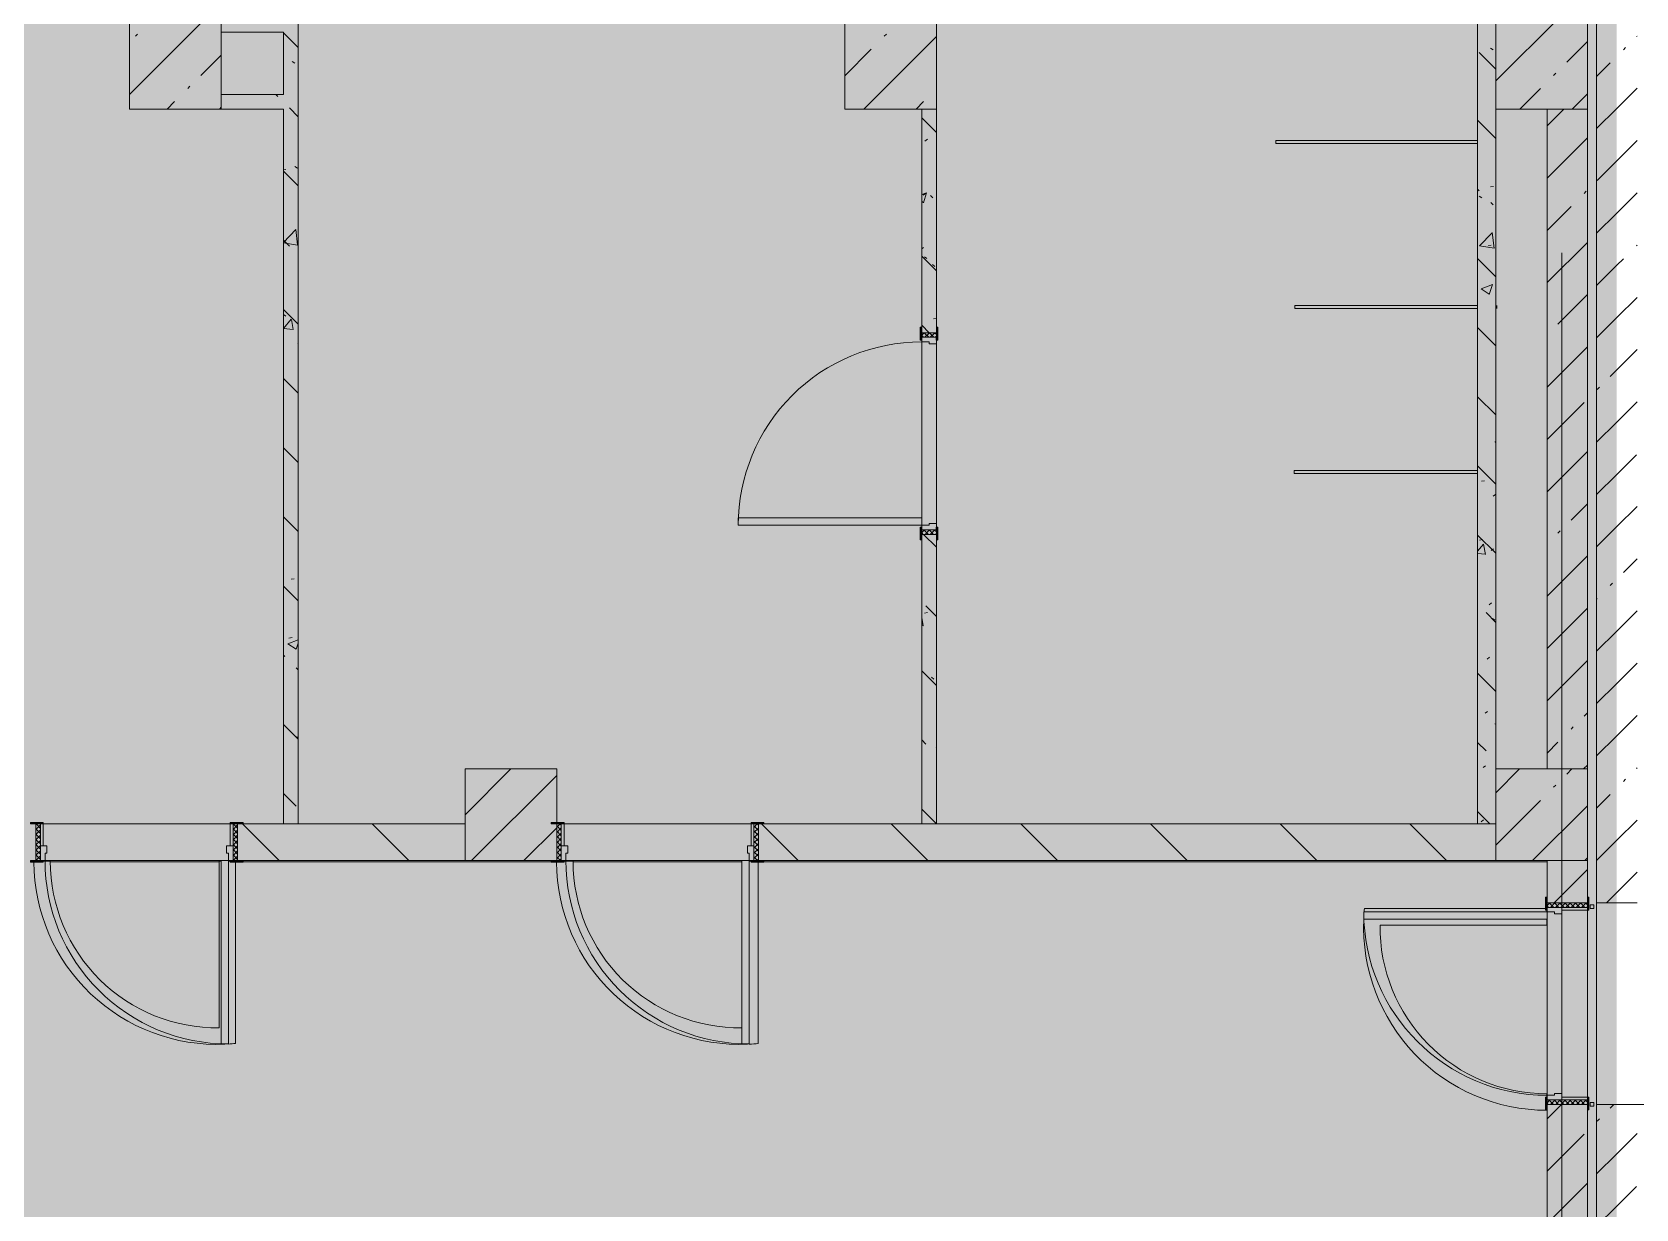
# Model space of a CAD drawing. Header units: millimetres. Extents: x 34897 to 231692, y -8553 to 29000.
# Drawn here: x 180901 to 189646, y 16700 to 23120 of the extents above; entities that cross this region are included whole.
import ezdxf

# ---------------------------------------------------------------- set-up
doc = ezdxf.new("R2010")
doc.units = ezdxf.units.MM
doc.layers.add('A-DETL-GENF-2', color=7, linetype='Continuous', lineweight=9, true_color=0xc0c0c0, transparency=0.4)
for name, color, linetype, lineweight, true_color in [('A-DOOR-1', 7, 'Continuous', 5, 0xaaaaaa), ('A-DOOR-2', 7, 'Continuous', 5, 0xe2e2e2), ('A-DOOR-3', 7, 'Continuous', 5, 0xb7b7b7), ('A-DOOR-FRAM-1', 7, 'Continuous', 5, 0xe2e2e2), ('A-DOOR-FRAM-2', 7, 'Continuous', 5, 0xaaaaaa), ('A-DOOR-FRAM-3', 7, 'Continuous', 5, 0xb7b7b7), ('A-FLOR-2', 7, 'Continuous', 5, 0xb7b7b7), ('A-GENM-1', 7, 'Continuous', 5, 0x737373), ('A-WALL-4', 7, 'Continuous', 9, 0x737373), ('A-WALL-5', 7, 'Continuous', 5, 0x737373), ('I-WALL-5', 7, 'Continuous', 5, 0x737373), ('I-WALL-6', 7, 'Continuous', 5, 0x787878), ('S-COLS-4', 7, 'Continuous', 5, 0x737373)]:
    doc.layers.add(name, color=color, linetype=linetype, lineweight=lineweight, true_color=true_color)
for name, color, linetype, lineweight in [('I-WALL-4', 7, 'Continuous', 5), ('S-COLS-3', 7, 'Continuous', 5), ('Оси', 7, 'Continuous', 9)]:
    doc.layers.add(name, color=color, linetype=linetype, lineweight=lineweight)
pattern_1 = [(45, (104681.5, 0), (-285.1231, 285.1231), []), (45, (104966.64, 0), (-285.1231, 285.1231), [504.031, -100.806, 16.764, -84.042])]
pattern_2 = [(135, (104681.5, 0), (-377.1708, -377.1708), [533.4, -88.9, 17.78, -88.9]), (135, (104681.5, 376.94), (-377.1708, -377.1708), []), (50, (104681.5, 0), (637.6445, -55.7866), [66.675, -733.425]), (355, (104681.5, 0), (-123.3494, 668.699), [53.34, -586.74]), (100.451, (104734.65, -4.65), (514.299, 612.908), [56.665, -623.315]), (46.184, (104681.5, 177.8), (948.7764, -147.15), [100.012, -1100.137]), (96.636, (104760.6, 165.5), (830.909, 865.997), [84.998, -934.973]), (351.184, (104681.5, 177.8), (830.918, 865.988), [80.01, -880.11]), (21, (104770.4, 133.35), (530.6506, -357.9283), [66.675, -733.425]), (326, (104770.4, 133.35), (216.308, 644.6585), [53.34, -586.74]), (71.451, (104814.64, 103.5), (746.9596, 286.7243), [56.665, -623.315]), (37.5, (104681.52, 0), (10.81053, 295.9426), [16.764, -562.864, 16.764, -578.866, -588.962]), (37.5, (104681.52, 0), (10.81053, 295.9426), [-1175.258, 16.764, -572.198]), (7.5, (104681.52, 0), (233.8692, 350.6318), [16.764, -322.834, 16.764, -549.529, -224.472]), (7.5, (104681.52, 0), (233.8692, 350.6318), [-905.891, 16.764, -207.708]), (327.5, (104483.27, 0), (474.5678, -20.0513), [16.764, -205.486, 16.764, -676.656, -920.115]), (327.5, (104483.27, 0), (474.5678, -20.0513), [-915.67, 16.764, -903.351]), (317.5, (104394.37, 0), (518.4522, 88.9934), [16.764, -272.161, 16.764, -443.738, -653.415]), (317.5, (104394.37, 0), (518.4522, 88.9934), [-749.427, 16.764, -636.651])]

# ---------------------------------------------------------------- blocks, each defined once
blk = doc.blocks.new('BSC_Колонна _Прямоугольная - 500х500-23287078-2_10_2_птичка')
at = {"layer": 'S-COLS-3'}
h = blk.add_hatch(dxfattribs=at)
h.set_pattern_fill('FP_102', color=256, style=0, pattern_type=2)
h.set_pattern_definition([(45, (-84450, -22950), (-285.1231, 285.1231), []), (45, (-84164.88, -22950), (-285.1231, 285.1231), [504.031, -100.806, 16.764, -84.042])])
h.paths.add_polyline_path([(-250, -250), (250, -250), (250, 250), (-250, 250), (-250, -160)])
at = {"layer": 'S-COLS-4'}
for p, q in [((250, 250), (-250, 250)), ((-250, 250), (-250, -250)), ((250, -250), (250, 250)), ((-250, -250), (250, -250))]:
    blk.add_line(p, q, dxfattribs=at)
blk = doc.blocks.new('BSC_Колонна _Прямоугольная - 500х500-V88-2_10_2_птичка')
at = {"layer": 'S-COLS-3'}
h = blk.add_hatch(dxfattribs=at)
h.set_pattern_fill('FP_127', color=256, style=0, pattern_type=2)
h.set_pattern_definition([(45, (-77000, -22950), (-285.1231, 285.1231), []), (45, (-76714.88, -22950), (-285.1231, 285.1231), [504.031, -100.806, 16.764, -84.042])])
h.paths.add_polyline_path([(-250, -250), (250, -250), (250, 250), (-250, 250), (-250, -160)])
at = {"layer": 'S-COLS-4'}
for p, q in [((250, 250), (-250, 250)), ((-250, 250), (-250, -250)), ((250, -250), (250, 250)), ((-250, -250), (250, -250))]:
    blk.add_line(p, q, dxfattribs=at)
blk = doc.blocks.new('110_Дверь_СКБ_1Ст_Внутренняя1 - Д-4 1100x2100h_су мгн-V93-2_10_2_птичка')
at = {"layer": 'A-DOOR-1'}
h = blk.add_hatch(dxfattribs=at)
h.set_pattern_fill('FP_133', color=256, style=0, pattern_type=2)
h.set_pattern_definition([(135, (1751.41, 104.685), (-14.14214, -14.14214), []), (225, (1751.41, 104.685), (14.14214, -14.14214), [])])
h.paths.add_polyline_path([(537.5, -40), (562.5, -40), (562.5, 40), (537.5, 40)])
at = {"layer": 'A-DOOR-2'}
h = blk.add_hatch(color=256, dxfattribs=at)
h.paths.add_polyline_path([(-512.5, 40), (-512.5, -40), (-477.5, -40), (-477.5, 0), (-487.5, 0), (-487.5, 40)])
h.paths.add_polyline_path([(502.5, 0), (502.5, -40), (537.5, -40), (537.5, 40), (512.5, 40), (512.5, 0)])
at = {"layer": 'A-DOOR-FRAM-1'}
for points in [[(-487.5, 1040), (-487.5, 40), (-447.5, 40), (-447.5, 1040)], [(-567.5, 40), (-497.5, 40), (-497.5, 48), (-567.5, 48)], [(522.5, 40), (592.5, 40), (592.5, 48), (522.5, 48)], [(-567.5, -48), (-497.5, -48), (-497.5, -40), (-567.5, -40)], [(522.5, -48), (592.5, -48), (592.5, -40), (522.5, -40)]]:
    blk.add_hatch(color=256, dxfattribs=at).paths.add_polyline_path(points)
at = {"layer": 'A-DOOR-FRAM-2'}
h = blk.add_hatch(dxfattribs=at)
h.set_pattern_fill('FP_134', color=256, style=0, pattern_type=2)
h.set_pattern_definition([(45, (-371.384, 104.685), (-14.1421, 14.1421), []), (135, (-371.384, 104.685), (-14.1421, -14.1421), [])])
h.paths.add_polyline_path([(-537.5, -40), (-512.5, -40), (-512.5, 40), (-537.5, 40)])
at = {"layer": 'A-DOOR-3'}
for p, q in [((-487.5, 1040), (-487.5, 40)), ((-447.5, 1040), (-487.5, 1040)), ((-447.5, 40), (-447.5, 1040)), ((-487.5, 40), (-447.5, 40))]:
    blk.add_line(p, q, dxfattribs=at)
blk.add_arc((-487.5, 40), 1000, 360, 90, dxfattribs=at)
at = {"layer": 'A-DOOR-FRAM-3'}
for p, q in [((-497.5, 48), (-567.5, 48)), ((-567.5, 48), (-567.5, 40)), ((-567.5, 40), (-497.5, 40)), ((-512.5, 40), (-537.5, 40)), ((-537.5, 40), (-537.5, -40)), ((-487.5, 40), (-512.5, 40)), ((-512.5, 40), (-512.5, -40)), ((-512.5, -40), (-512.5, 40)), ((-497.5, 40), (-512.5, 40)), ((-512.5, 40), (-512.5, 39)), ((-512.5, 39), (-497.5, 39)), ((-497.5, 40), (-497.5, 48)), ((-497.5, 39), (-497.5, 40)), ((-487.5, 0), (-487.5, 40)), ((-477.5, 0), (-487.5, 0)), ((-477.5, -40), (-477.5, 0)), ((512.5, 0), (502.5, 0)), ((502.5, 0), (502.5, -40)), ((512.5, 40), (512.5, 0)), ((537.5, 40), (512.5, 40)), ((592.5, 48), (522.5, 48)), ((522.5, 48), (522.5, 40)), ((537.5, 40), (522.5, 40)), ((522.5, 40), (522.5, 39)), ((522.5, 40), (592.5, 40)), ((522.5, 39), (537.5, 39)), ((537.5, -40), (537.5, 40)), ((562.5, 40), (537.5, 40)), ((537.5, 40), (537.5, -40)), ((537.5, 39), (537.5, 40)), ((562.5, -40), (562.5, 40)), ((592.5, 40), (592.5, 48)), ((-497.5, -40), (-567.5, -40)), ((-567.5, -40), (-567.5, -48)), ((-567.5, -48), (-497.5, -48)), ((-537.5, -40), (-512.5, -40)), ((-497.5, -39), (-512.5, -39)), ((-512.5, -39), (-512.5, -40)), ((-512.5, -40), (-477.5, -40)), ((-512.5, -40), (-497.5, -40)), ((-497.5, -40), (-497.5, -39)), ((-497.5, -48), (-497.5, -40)), ((502.5, -40), (537.5, -40)), ((537.5, -39), (522.5, -39)), ((522.5, -39), (522.5, -40)), ((522.5, -40), (537.5, -40)), ((592.5, -40), (522.5, -40)), ((522.5, -40), (522.5, -48)), ((522.5, -48), (592.5, -48)), ((537.5, -40), (537.5, -39)), ((537.5, -40), (562.5, -40)), ((592.5, -48), (592.5, -40))]:
    blk.add_line(p, q, dxfattribs=at)
blk = doc.blocks.new('110_Дверь_СКБ_1Ст_Внутренняя1 - Д-4 1100x2100h_су мгн-V94-2_10_2_птичка')
at = {"layer": 'A-DOOR-1'}
h = blk.add_hatch(dxfattribs=at)
h.set_pattern_fill('FP_108', color=256, style=0, pattern_type=2)
h.set_pattern_definition([(135, (1751.41, 164.685), (-14.14214, -14.14214), []), (225, (1751.41, 164.685), (14.14214, -14.14214), [])])
h.paths.add_polyline_path([(562.5, 100), (537.5, 100), (537.5, -100), (562.5, -100)])
at = {"layer": 'A-DOOR-2'}
h = blk.add_hatch(color=256, dxfattribs=at)
h.paths.add_polyline_path([(512.5, 100), (512.5, 60), (502.5, 60), (502.5, 20), (537.5, 20), (537.5, 100)])
h.paths.add_polyline_path([(-487.5, 100), (-512.5, 100), (-512.5, 20), (-477.5, 20), (-477.5, 60), (-487.5, 60)])
at = {"layer": 'A-DOOR-FRAM-1'}
for points in [[(-487.5, 1100), (-487.5, 100), (-447.5, 100), (-447.5, 1100)], [(-567.5, 108), (-567.5, 100), (-497.5, 100), (-497.5, 108)], [(592.5, 108), (522.5, 108), (522.5, 100), (592.5, 100)], [(-497.5, 20), (-512.5, 20), (-512.5, -100), (-497.5, -100)], [(537.5, 20), (522.5, 20), (522.5, -100), (537.5, -100)], [(-567.5, -100), (-567.5, -108), (-497.5, -108), (-497.5, -100)], [(592.5, -100), (522.5, -100), (522.5, -108), (592.5, -108)]]:
    blk.add_hatch(color=256, dxfattribs=at).paths.add_polyline_path(points)
at = {"layer": 'A-DOOR-FRAM-2'}
h = blk.add_hatch(dxfattribs=at)
h.set_pattern_fill('FP_109', color=256, style=0, pattern_type=2)
h.set_pattern_definition([(45, (-371.384, 164.685), (-14.1421, 14.1421), []), (135, (-371.384, 164.685), (-14.1421, -14.1421), [])])
h.paths.add_polyline_path([(-512.5, 100), (-537.5, 100), (-537.5, -100), (-512.5, -100)])
at = {"layer": 'A-DOOR-3'}
for p, q in [((-487.5, 1100), (-487.5, 100)), ((-447.5, 1100), (-487.5, 1100)), ((-447.5, 100), (-447.5, 1100)), ((-487.5, 100), (-447.5, 100))]:
    blk.add_line(p, q, dxfattribs=at)
blk.add_arc((-487.5, 100), 1000, 360, 90, dxfattribs=at)
at = {"layer": 'A-DOOR-FRAM-3'}
for p, q in [((-497.5, 108), (-567.5, 108)), ((-567.5, 108), (-567.5, 100)), ((-567.5, 100), (-497.5, 100)), ((-512.5, 100), (-537.5, 100)), ((-537.5, 100), (-537.5, -100)), ((-487.5, 100), (-512.5, 100)), ((-512.5, 100), (-512.5, 20)), ((-512.5, -100), (-512.5, 100)), ((-497.5, 100), (-512.5, 100)), ((-512.5, 100), (-512.5, 99)), ((-512.5, 99), (-497.5, 99)), ((-497.5, 100), (-497.5, 108)), ((-497.5, 99), (-497.5, 100)), ((-487.5, 60), (-487.5, 100)), ((512.5, 100), (512.5, 60)), ((537.5, 100), (512.5, 100)), ((592.5, 108), (522.5, 108)), ((522.5, 108), (522.5, 100)), ((537.5, 100), (522.5, 100)), ((522.5, 100), (522.5, 99)), ((522.5, 100), (592.5, 100)), ((522.5, 99), (537.5, 99)), ((537.5, 20), (537.5, 100)), ((562.5, 100), (537.5, 100)), ((537.5, 100), (537.5, -100)), ((537.5, 99), (537.5, 100)), ((562.5, -100), (562.5, 100)), ((592.5, 100), (592.5, 108)), ((-512.5, 20), (-477.5, 20)), ((-497.5, 20), (-512.5, 20)), ((-512.5, 20), (-512.5, -100)), ((-497.5, -100), (-497.5, 20)), ((-477.5, 60), (-487.5, 60)), ((-477.5, 20), (-477.5, 60)), ((512.5, 60), (502.5, 60)), ((502.5, 60), (502.5, 20)), ((502.5, 20), (537.5, 20)), ((537.5, 20), (522.5, 20)), ((522.5, 20), (522.5, -100)), ((537.5, -100), (537.5, 20)), ((-497.5, -100), (-567.5, -100)), ((-567.5, -100), (-567.5, -108)), ((-567.5, -108), (-497.5, -108)), ((-537.5, -100), (-512.5, -100)), ((-512.5, -100), (-497.5, -100)), ((-497.5, -108), (-497.5, -100)), ((522.5, -100), (537.5, -100)), ((592.5, -100), (522.5, -100)), ((522.5, -100), (522.5, -108)), ((522.5, -108), (592.5, -108)), ((537.5, -100), (562.5, -100)), ((592.5, -108), (592.5, -100))]:
    blk.add_line(p, q, dxfattribs=at)
blk = doc.blocks.new('131_Сантехническая перегородка - СП-2-29831410-2_10_2_птичка')
at = {"layer": 'A-GENM-1'}
for p, q in [((0, 8), (1100, 8)), ((1100, 8), (1100, -8)), ((1100, -8), (0, -8))]:
    blk.add_line(p, q, dxfattribs=at)
blk = doc.blocks.new('131_Сантехническая перегородка - СП-2-16286057-2_10_2_птичка')
at = {"layer": 'A-GENM-1'}
for p, q in [((0, 8), (995.7, 8)), ((0, 8), (0, -8)), ((1100, 8), (1100, -8)), ((995.7, -8), (0, -8))]:
    blk.add_line(p, q, dxfattribs=at)
blk = doc.blocks.new('131_Сантехническая перегородка - СП-2-V97-2_10_2_птичка')
at = {"layer": 'A-GENM-1'}
for p, q in [((0, 8), (1000.7, 8)), ((0, 8), (0, -8)), ((1000.7, -8), (0, -8))]:
    blk.add_line(p, q, dxfattribs=at)
blk = doc.blocks.new('110_Дверь_СКБ_1Ст_Внутренняя1 - Д-4 _л_ 1100x2100h_су мгн-V123-2_10_2_птичка')
at = {"layer": 'A-DOOR-1'}
h = blk.add_hatch(dxfattribs=at)
h.set_pattern_fill('FP_131', color=256, style=0, pattern_type=2)
h.set_pattern_definition([(135, (1751.41, 174.685), (-14.14214, -14.14214), []), (225, (1751.41, 174.685), (14.14214, -14.14214), [])])
h.paths.add_polyline_path([(537.5, -110), (562.5, -110), (562.5, 110), (537.5, 110)])
at = {"layer": 'A-DOOR-2'}
h = blk.add_hatch(color=256, dxfattribs=at)
h.paths.add_polyline_path([(-512.5, 110), (-512.5, 30), (-477.5, 30), (-477.5, 70), (-487.5, 70), (-487.5, 110)])
h.paths.add_polyline_path([(502.5, 70), (502.5, 30), (537.5, 30), (537.5, 110), (512.5, 110), (512.5, 70)])
at = {"layer": 'A-DOOR-FRAM-1'}
for points in [[(472.5, 110), (512.5, 110), (512.5, 1110), (472.5, 1110), (472.5, 401.4)], [(-567.5, 110), (-497.5, 110), (-497.5, 118), (-567.5, 118)], [(522.5, 110), (592.5, 110), (592.5, 118), (522.5, 118)], [(-512.5, 30), (-512.5, -110), (-497.5, -110), (-497.5, 30)], [(522.5, -110), (537.5, -110), (537.5, 30), (522.5, 30)], [(-567.5, -118), (-497.5, -118), (-497.5, -110), (-567.5, -110)], [(522.5, -118), (592.5, -118), (592.5, -110), (522.5, -110)]]:
    blk.add_hatch(color=256, dxfattribs=at).paths.add_polyline_path(points)
at = {"layer": 'A-DOOR-FRAM-2'}
h = blk.add_hatch(dxfattribs=at)
h.set_pattern_fill('FP_132', color=256, style=0, pattern_type=2)
h.set_pattern_definition([(45, (-371.384, 174.685), (-14.1421, 14.1421), []), (135, (-371.384, 174.685), (-14.1421, -14.1421), [])])
h.paths.add_polyline_path([(-537.5, 110), (-537.5, -110), (-512.5, -110), (-512.5, 110)])
at = {"layer": 'A-DOOR-3'}
for p, q in [((512.5, 1110), (472.5, 1110)), ((472.5, 1110), (472.5, 110)), ((512.5, 110), (512.5, 1110)), ((472.5, 110), (512.5, 110))]:
    blk.add_line(p, q, dxfattribs=at)
blk.add_arc((512.5, 110), 1000, 90, 180, dxfattribs=at)
at = {"layer": 'A-DOOR-FRAM-3'}
for p, q in [((-497.5, 118), (-567.5, 118)), ((-567.5, 118), (-567.5, 110)), ((-567.5, 110), (-497.5, 110)), ((-512.5, 110), (-537.5, 110)), ((-537.5, 110), (-537.5, -110)), ((-487.5, 110), (-512.5, 110)), ((-512.5, 110), (-512.5, 30)), ((-512.5, -110), (-512.5, 110)), ((-497.5, 110), (-512.5, 110)), ((-512.5, 110), (-512.5, 109)), ((-512.5, 109), (-497.5, 109)), ((-497.5, 110), (-497.5, 118)), ((-497.5, 109), (-497.5, 110)), ((-487.5, 70), (-487.5, 110)), ((512.5, 110), (512.5, 70)), ((537.5, 110), (512.5, 110)), ((592.5, 118), (522.5, 118)), ((522.5, 118), (522.5, 110)), ((537.5, 110), (522.5, 110)), ((522.5, 110), (522.5, 109)), ((522.5, 110), (592.5, 110)), ((522.5, 109), (537.5, 109)), ((537.5, 30), (537.5, 110)), ((562.5, 110), (537.5, 110)), ((537.5, 110), (537.5, -110)), ((537.5, 109), (537.5, 110)), ((562.5, -110), (562.5, 110)), ((592.5, 110), (592.5, 118)), ((-512.5, 30), (-477.5, 30)), ((-497.5, 30), (-512.5, 30)), ((-512.5, 30), (-512.5, -110)), ((-497.5, -110), (-497.5, 30)), ((-477.5, 70), (-487.5, 70)), ((-477.5, 30), (-477.5, 70)), ((512.5, 70), (502.5, 70)), ((502.5, 70), (502.5, 30)), ((502.5, 30), (537.5, 30)), ((537.5, 30), (522.5, 30)), ((522.5, 30), (522.5, -110)), ((537.5, -110), (537.5, 30)), ((-497.5, -110), (-567.5, -110)), ((-567.5, -110), (-567.5, -118)), ((-567.5, -118), (-497.5, -118)), ((-537.5, -110), (-512.5, -110)), ((-512.5, -110), (-497.5, -110)), ((-497.5, -118), (-497.5, -110)), ((522.5, -110), (537.5, -110)), ((592.5, -110), (522.5, -110)), ((522.5, -110), (522.5, -118)), ((522.5, -118), (592.5, -118)), ((537.5, -110), (562.5, -110)), ((592.5, -118), (592.5, -110))]:
    blk.add_line(p, q, dxfattribs=at)
blk = doc.blocks.new('BSC_Колонна _Прямоугольная - 500х500-V142-2_10_2_птичка')
at = {"layer": 'S-COLS-3'}
h = blk.add_hatch(dxfattribs=at)
h.set_pattern_fill('FP_173', color=256, style=0, pattern_type=2)
h.set_pattern_definition([(45, (-78830, -18850), (-285.1231, 285.1231), []), (45, (-78544.88, -18850), (-285.1231, 285.1231), [504.031, -100.806, 16.764, -84.042])])
h.paths.add_polyline_path([(-206.5, -250), (250, -250), (250, -50), (220, -50), (220, -42), (250, -42), (250, 250), (-250, 250), (-250, -250)])
at = {"layer": 'S-COLS-4'}
for p, q in [((250, 250), (-250, 250)), ((-250, 250), (-250, -250)), ((250, -42), (250, 250)), ((-250, -250), (220, -250))]:
    blk.add_line(p, q, dxfattribs=at)
blk = doc.blocks.new('BSC_Колонна _Прямоугольная - 500х500-V143-2_10_2_птичка')
at = {"layer": 'S-COLS-3'}
h = blk.add_hatch(dxfattribs=at)
h.set_pattern_fill('FP_174', color=256, style=0, pattern_type=2)
h.set_pattern_definition([(45, (-84450, -18850), (-285.1231, 285.1231), []), (45, (-84164.88, -18850), (-285.1231, 285.1231), [504.031, -100.806, 16.764, -84.042])])
h.paths.add_polyline_path([(-250, -250), (250, -250), (250, 250), (-250, 250), (-250, -109.1)])
at = {"layer": 'S-COLS-4'}
for p, q in [((250, 250), (-250, 250)), ((-250, 250), (-250, -250)), ((250, -250), (250, 250)), ((-250, -250), (250, -250))]:
    blk.add_line(p, q, dxfattribs=at)
blk = doc.blocks.new('BSC_Колонна _Прямоугольная - 500х500-V144-2_10_2_птичка')
at = {"layer": 'S-COLS-3'}
h = blk.add_hatch(dxfattribs=at)
h.set_pattern_fill('FP_175', color=256, style=0, pattern_type=2)
h.set_pattern_definition([(45, (-80900, -22950), (-285.1231, 285.1231), []), (45, (-80614.88, -22950), (-285.1231, 285.1231), [504.031, -100.806, 16.764, -84.042])])
h.paths.add_polyline_path([(-250, -250), (250, -250), (250, 250), (-250, 250), (-250, -160)])
at = {"layer": 'S-COLS-4'}
for p, q in [((250, 250), (-250, 250)), ((-250, 250), (-250, -250)), ((250, -250), (250, 250)), ((-250, -250), (250, -250))]:
    blk.add_line(p, q, dxfattribs=at)

msp = doc.modelspace()

# ---------------------------------------------------------------- hatches: boundary and pattern name
at = {"layer": 'A-DETL-GENF-2'}
msp.add_hatch(color=256, dxfattribs=at).paths.add_polyline_path([(180522.5, -280), (180541.5, -280), (180541.5, 3300), (189541.5, 3300), (189541.5, 27350), (146591.5, 27350), (146591.5, 23778), (143441.5, 23778), (143441.5, -280), (179594.9, -280)])
at = {"layer": 'I-WALL-4'}
h = msp.add_hatch(dxfattribs=at)
h.set_pattern_fill('FP_101', color=256, style=0, pattern_type=2)
h.set_pattern_definition(pattern_1)
h.paths.add_polyline_path([(189541.5, 18370), (189541.5, 27100), (189431.5, 27100), (189431.5, 18370)])
h = msp.add_hatch(dxfattribs=at)
h.set_pattern_fill('FP_101', color=256, style=0, pattern_type=2)
h.set_pattern_definition(pattern_1)
h.paths.add_polyline_path([(189651.5, 18370), (189651.5, 27100), (189541.5, 27100), (189541.5, 18370)])
h = msp.add_hatch(dxfattribs=at)
h.set_pattern_fill('FP_101', color=256, style=0, pattern_type=2)
h.set_pattern_definition(pattern_1)
h.paths.add_polyline_path([(189381.5, 15150), (189381.5, 15530), (189161.5, 15530), (189161.5, 15150)])
h.paths.add_polyline_path([(189161.5, 18570), (189381.5, 18570), (189381.5, 18600), (189161.5, 18600)])
h.paths.add_polyline_path([(189381.5, 19100), (189381.5, 22700), (189161.5, 22700), (189161.5, 19100), (189170, 19100)])
h.paths.add_polyline_path([(189285.6, 23200), (189381.5, 23200), (189381.5, 26600), (189161.5, 26600), (189161.5, 23200)])
h = msp.add_hatch(dxfattribs=at)
h.set_pattern_fill('FP_104', color=256, style=0, pattern_type=2)
h.set_pattern_definition([(135, (104681.5, 0), (-353.5534, -353.5534), [])])
h.paths.add_polyline_path([(182051.5, 18600), (183261.5, 18600), (183261.5, 18800), (182021.5, 18800), (182021.5, 18600)])
h.paths.add_polyline_path([(184861.5, 18600), (188881.5, 18600), (188881.5, 18800), (184861.5, 18800)])
h.paths.add_polyline_path([(178221.5, 18600), (178221.5, 18800), (171441.5, 18800), (171441.5, 18600), (175884.9, 18600)])
h.paths.add_polyline_path([(180921.5, 18600), (180921.5, 18800), (178721.5, 18800), (178721.5, 18600), (180891.5, 18600)])
h = msp.add_hatch(dxfattribs=at)
h.set_pattern_fill('FP_101', color=256, style=0, pattern_type=2)
h.set_pattern_definition(pattern_1)
h.paths.add_polyline_path([(189161.5, 15530), (189381.5, 15530), (189381.5, 17270), (189161.5, 17270), (189161.5, 15848.6)])
h.paths.add_polyline_path([(189381.5, 18370), (189381.5, 18570), (189161.5, 18570), (189161.5, 18370)])
h = msp.add_hatch(dxfattribs=at)
h.set_pattern_fill('FP_101', color=256, style=0, pattern_type=2)
h.set_pattern_definition(pattern_1)
h.paths.add_polyline_path([(189431.5, 16300), (189541.5, 16300), (189541.5, 17270), (189431.5, 17270), (189431.5, 17005.5)])
h = msp.add_hatch(dxfattribs=at)
h.set_pattern_fill('FP_101', color=256, style=0, pattern_type=2)
h.set_pattern_definition(pattern_1)
h.paths.add_polyline_path([(189651.5, 16300), (189651.5, 17270), (189541.5, 17270), (189541.5, 16300)])
at = {"layer": 'I-WALL-6'}
h = msp.add_hatch(dxfattribs=at)
h.set_pattern_fill('FP_114', color=256, style=0, pattern_type=2)
h.set_pattern_definition(pattern_2)
h.paths.add_polyline_path([(182271.5, 18800), (182351.5, 18800), (182351.5, 26900), (182271.5, 26900), (182271.5, 20476.2)])
h = msp.add_hatch(dxfattribs=at)
h.set_pattern_fill('FP_114', color=256, style=0, pattern_type=2)
h.set_pattern_definition(pattern_2)
h.paths.add_polyline_path([(188782.2, 18800), (188881.5, 18800), (188881.5, 26900), (188782.2, 26900), (188782.2, 20476.2)])
h = msp.add_hatch(dxfattribs=at)
h.set_pattern_fill('FP_114', color=256, style=0, pattern_type=2)
h.set_pattern_definition(pattern_2)
h.paths.add_polyline_path([(182271.5, 22700), (182271.5, 22780), (181931.5, 22780), (181931.5, 22700)])
h = msp.add_hatch(dxfattribs=at)
h.set_pattern_fill('FP_114', color=256, style=0, pattern_type=2)
h.set_pattern_definition(pattern_2)
h.paths.add_polyline_path([(185831.5, 18800), (185831.5, 20380), (185751.5, 20380), (185751.5, 18800)])
h.paths.add_polyline_path([(185751.5, 21480), (185831.5, 21480), (185831.5, 22700), (185751.5, 22700), (185751.5, 21510)])

# ---------------------------------------------------------------- linework, layer by layer
at = {"layer": 'A-FLOR-2'}
for p, q in [((181000.4, 18596.6), (180961.5, 18596.6)), ((181920.4, 18592.9), (181000.6, 18592.9)), ((181931.5, 18597.6), (181920.4, 18597.6)), ((181920.4, 18597.6), (181920.4, 17687.6)), ((181981.5, 18597.6), (181971.5, 18597.6)), ((182010.4, 17602.6), (182010.4, 18592)), ((183731.5, 18592.9), (182051.5, 18592.9)), ((183850.4, 18596.6), (183801.5, 18596.6)), ((184770.4, 18592.9), (183850.6, 18592.9)), ((184770.4, 18597.6), (184770.4, 17687.6)), ((184821.5, 18597.6), (184811.5, 18597.6)), ((184860.4, 17602.6), (184860.4, 18592)), ((189161.5, 18592.9), (184891.5, 18592.9)), ((189431.5, 18370), (189431.5, 17270)), ((189153.5, 18338.2), (188165.6, 18338.2)), ((189160.6, 18320), (189160.6, 18330)), ((189160.6, 18248.2), (189160.6, 18280)), ((188250.6, 18248.2), (189160.6, 18248.2)), ((189159.6, 17310), (189159.6, 17328.2))]:
    msp.add_line(p, q, dxfattribs=at)
for centre, radius, start, end in [((181910.4, 18597.6), 1000, 180.32046, 272.39422), ((181910.4, 18597.6), 910, 180.06296, 270.62964), ((184760.4, 18597.6), 1000, 180.32046, 272.39422), ((184760.4, 18597.6), 910, 180.06296, 270.62964), ((189160.6, 18238.2), 1000, 177.59974, 269.9427), ((189160.6, 18238.2), 1000, 174.26083, 175.30446), ((189160.6, 18238.2), 910, 179.37036, 269.93704), ((181910.4, 18597.6), 1000, 273.50823, 275.73917), ((184760.4, 18597.6), 1000, 272.93441, 275.73917)]:
    msp.add_arc(centre, radius, start, end, dxfattribs=at)
at = {"layer": 'A-WALL-4'}
for p, q in [((182271.5, 18800), (182351.5, 18800)), ((185751.5, 18800), (185831.5, 18800)), ((188782.2, 18800), (188881.5, 18800))]:
    msp.add_line(p, q, dxfattribs=at)
at = {"layer": 'A-WALL-5'}
for p, q in [((189416.5, 18358.5), (189396.5, 18358.5)), ((189396.5, 18358.5), (189396.5, 18338.5)), ((189396.5, 18338.5), (189416.5, 18338.5)), ((189416.5, 18338.5), (189416.5, 18358.5)), ((189416.5, 17280), (189396.5, 17280)), ((189396.5, 17280), (189396.5, 17260)), ((189396.5, 17260), (189416.5, 17260)), ((189416.5, 17260), (189416.5, 17280))]:
    msp.add_line(p, q, dxfattribs=at)
at = {"layer": 'I-WALL-4'}
for p, q in [((189431.5, 18370), (189651.5, 18370)), ((191643.2, 17270), (189431.5, 17270))]:
    msp.add_line(p, q, dxfattribs=at)
at = {"layer": 'I-WALL-5'}
for p, q in [((189431.5, 27100), (189431.5, 18370)), ((182351.5, 18800), (182351.5, 26900)), ((188782.2, 23420), (188782.2, 18800)), ((181931.5, 23120), (182271.5, 23120)), ((182271.5, 23120), (182271.5, 22780)), ((182271.5, 22780), (181931.5, 22780)), ((181931.5, 22700), (182271.5, 22700)), ((182271.5, 22700), (182271.5, 18800)), ((185751.5, 22700), (185751.5, 21510)), ((185831.5, 21510), (185831.5, 22700)), ((188882.2, 19100), (188882.2, 22700)), ((189161.5, 22700), (189161.5, 19100)), ((189381.5, 19100), (189381.5, 22700)), ((185751.5, 20470), (185751.5, 21430)), ((185831.5, 21420), (185831.5, 20440)), ((185751.5, 20350), (185751.5, 18800)), ((185831.5, 18800), (185831.5, 20350)), ((180961.5, 18800), (181981.5, 18800)), ((182271.5, 18800), (182051.5, 18800)), ((183261.5, 18800), (182351.5, 18800)), ((183801.5, 18800), (184821.5, 18800)), ((185751.5, 18800), (184891.5, 18800)), ((188782.2, 18800), (185831.5, 18800)), ((181931.5, 18600), (180971.5, 18600)), ((182051.5, 18600), (183261.5, 18600)), ((184771.5, 18600), (183811.5, 18600)), ((184891.5, 18600), (188881.5, 18600)), ((189161.5, 18600), (189161.5, 18570)), ((189161.5, 18570), (189161.5, 18400)), ((189381.5, 18570), (189381.5, 18600)), ((189381.5, 18400), (189381.5, 18570)), ((189161.5, 17320), (189161.5, 18280)), ((189381.5, 18330), (189381.5, 17310)), ((189161.5, 17240), (189161.5, 16130)), ((189381.5, 11550), (189381.5, 17240)), ((189431.5, 17270), (189431.5, 16100))]:
    msp.add_line(p, q, dxfattribs=at)
at = {"layer": 'Оси'}
msp.add_line((189241.5, 10029.8), (189241.5, 21915.1), dxfattribs=at)

# ---------------------------------------------------------------- block references
at = {"layer": 'A-DOOR-3'}
for name, p, rotation in [('110_Дверь_СКБ_1Ст_Внутренняя1 - Д-4 1100x2100h_су мгн-V93-2_10_2_птичка', (185791.5, 20917.5), 89.99999999999984), ('110_Дверь_СКБ_1Ст_Внутренняя1 - Д-4 1100x2100h_су мгн-V94-2_10_2_птичка', (181484, 18700), 180), ('110_Дверь_СКБ_1Ст_Внутренняя1 - Д-4 1100x2100h_су мгн-V94-2_10_2_птичка', (184324, 18700), 180), ('110_Дверь_СКБ_1Ст_Внутренняя1 - Д-4 _л_ 1100x2100h_су мгн-V123-2_10_2_птичка', (189271.5, 17807.5), 89.9999999999999)]:
    msp.add_blockref(name, p, dxfattribs=dict(at, rotation=rotation))
at = {"layer": 'A-GENM-1', "rotation": 180}
msp.add_blockref('131_Сантехническая перегородка - СП-2-29831410-2_10_2_птичка', (188782.2, 22520), dxfattribs=at)
at = {"layer": 'A-GENM-1'}
for name, p in [('131_Сантехническая перегородка - СП-2-16286057-2_10_2_птичка', (187786.5, 21620)), ('131_Сантехническая перегородка - СП-2-V97-2_10_2_птичка', (187781.5, 20720))]:
    msp.add_blockref(name, p, dxfattribs=at)
at = {"layer": 'S-COLS-4'}
for name, p in [('BSC_Колонна _Прямоугольная - 500х500-V88-2_10_2_птичка', (181681.5, 22950)), ('BSC_Колонна _Прямоугольная - 500х500-V144-2_10_2_птичка', (185581.5, 22950)), ('BSC_Колонна _Прямоугольная - 500х500-23287078-2_10_2_птичка', (189131.5, 22950)), ('BSC_Колонна _Прямоугольная - 500х500-V142-2_10_2_птичка', (183511.5, 18850)), ('BSC_Колонна _Прямоугольная - 500х500-V143-2_10_2_птичка', (189131.5, 18850))]:
    msp.add_blockref(name, p, dxfattribs=at)

doc.saveas('drawing.dxf')
